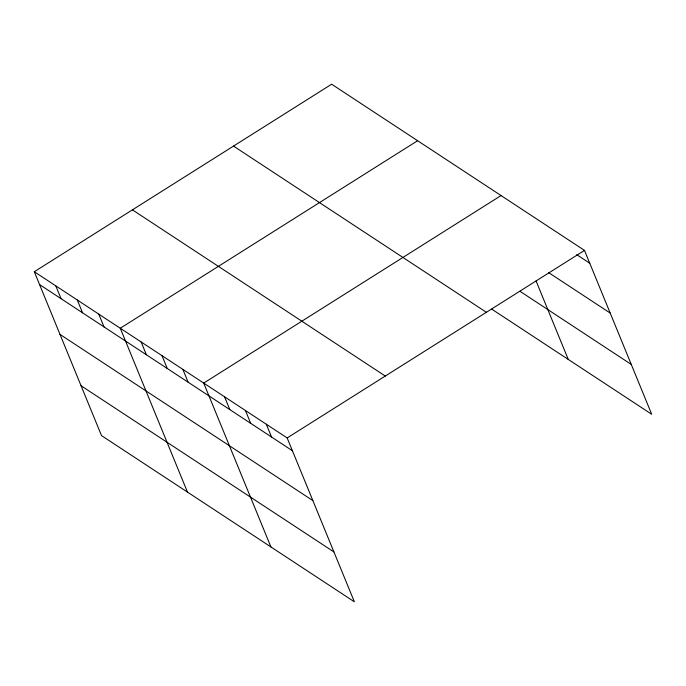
<?xml version="1.0" encoding="UTF-8"?>
<svg xmlns="http://www.w3.org/2000/svg" width="686" height="686" viewBox="0 0 686 686"><rect width="100%" height="100%" fill="white"/><g stroke="black" fill="none" stroke-linecap="round" stroke-linejoin="round"><path stroke-width="1.03" d="M34.3 271.733L287.16 437.934L354.362 601.793L101.502 435.593L34.3 271.733L331.638 84.207L584.498 250.407L651.7 414.267L491.768 309.146M417.611 140.716L120.273 328.242L187.475 492.102M501.054 195.561L203.716 383.088L270.919 546.948M287.16 437.934L584.498 250.407M576.712 254.652L589.754 263.218M548.483 272.505L610.197 313.065M519.997 291.293L631.257 364.42M233.514 146.092L486.374 312.293M132.424 209.856L385.275 376.048M39.556 284.553L292.416 450.745M59.999 334.399L312.85 500.591M81.059 385.746L333.919 551.947M536.066 280.934L568.257 359.421M266.297 424.222L271.553 437.033M245.434 410.511L250.69 423.322M224.571 396.8L229.827 409.611M182.853 369.377L188.11 382.188M161.99 355.665L167.247 368.485M141.136 341.954L146.384 354.773M98.775 314.119L104.032 326.93M77.286 299.988L82.543 312.807M55.789 285.865L61.045 298.676"/></g></svg>
